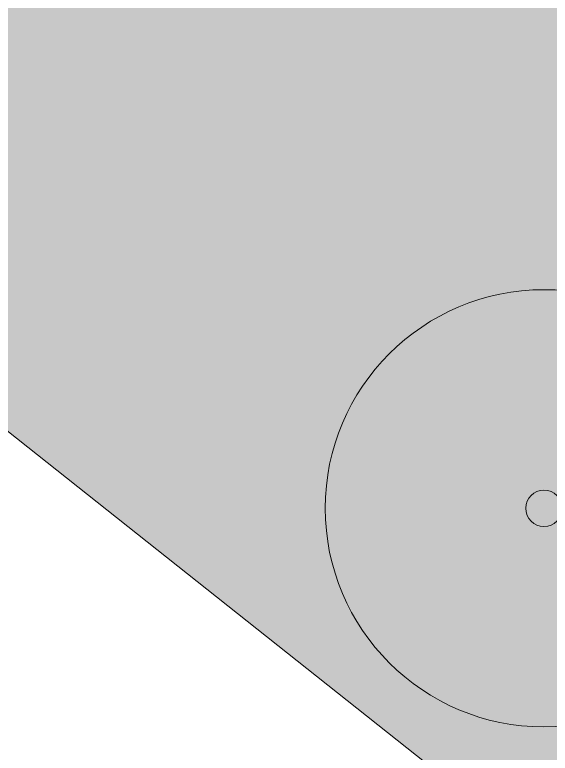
# Model space of a CAD drawing. Header units: metres. Extents: x -3 to 687, y -1 to 1371.
# Drawn here: x 356.3 to 363.64, y 164.43 to 174.56 of the extents above; entities that cross this region are included whole.
import ezdxf

# ---------------------------------------------------------------- set-up
doc = ezdxf.new("R2010")
doc.units = ezdxf.units.M
doc.header["$MEASUREMENT"] = 0
for name, color, linetype, lineweight, true_color in [('TPX_VEGETATION_GREEN_SPACES', 7, 'CONTINUOUS', 0, 0x58ba48), ('TPX_VEGETATION_GREEN_SPACES_HATCH', 7, 'CONTINUOUS', 0, 0x58ba48), ('TPX_VEGETATION_TREES_INDIVIDUAL', 7, 'CONTINUOUS', 0, 0x136734)]:
    doc.layers.add(name, color=color, linetype=linetype, lineweight=lineweight, true_color=true_color)

# ---------------------------------------------------------------- blocks, each defined once
blk = doc.blocks.new('TREETR003_CR030')
at = {"layer": 'TPX_VEGETATION_TREES_INDIVIDUAL'}
for radius in [3, 0.25]:
    blk.add_circle((0, 0, 0.036), radius, dxfattribs=at)

msp = doc.modelspace()

# ---------------------------------------------------------------- hatches: boundary and pattern name
at = {"layer": 'TPX_VEGETATION_GREEN_SPACES_HATCH'}
msp.add_hatch(color=256, dxfattribs=at).paths.add_polyline_path([(356.177, 211.11), (344.658, 178.013), (397.216, 136.286), (418.707, 144.037), (421.087, 142.718), (426.787, 138.063), (438.691, 156.448), (424.125, 169.844), (404.499, 183.8), (379.247, 198.961), (356.177, 211.11)])

# ---------------------------------------------------------------- linework, layer by layer
at = {"layer": 'TPX_VEGETATION_GREEN_SPACES', "elevation": 0.003}
msp.add_lwpolyline([(356.177, 211.11), (344.658, 178.013), (397.216, 136.286), (418.707, 144.037), (421.087, 142.718), (426.787, 138.063), (438.691, 156.448), (424.125, 169.844), (404.499, 183.8), (379.247, 198.961)], close=True, dxfattribs=at)

# ---------------------------------------------------------------- block references
at = {"layer": 'TPX_VEGETATION_TREES_INDIVIDUAL'}
msp.add_blockref('TREETR003_CR030', (363.553, 167.792, 0.036), dxfattribs=at)

doc.saveas('drawing.dxf')
